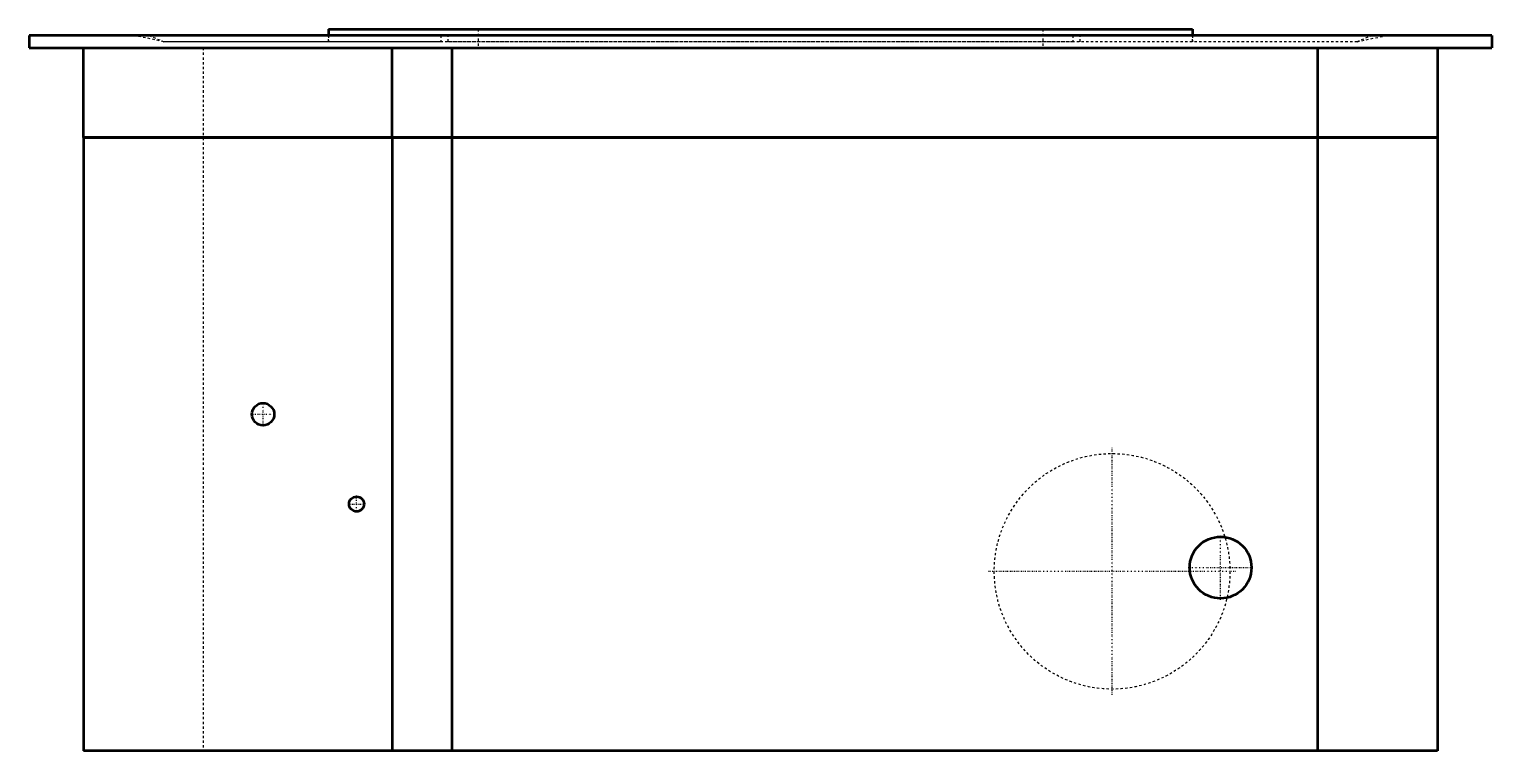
# Model space of a CAD drawing. Header units: millimetres. Extents: x -310 to 310, y -298 to 8.
import ezdxf

# ---------------------------------------------------------------- set-up
doc = ezdxf.new("R2010")
doc.units = ezdxf.units.MM
doc.linetypes.add('Center', pattern=[1.5, 0.45, -0.5, 0.05, -0.5])
doc.linetypes.add('Dashed', pattern=[2, 1, -1])
for name, color, linetype, lineweight in [('AM_0', 7, 'Continuous', 50), ('AM_7', 7, 'Center', 25), ('AM_9', 6, 'Dashed', 25)]:
    doc.layers.add(name, color=color, linetype=linetype, lineweight=lineweight)

# ---------------------------------------------------------------- blocks, each defined once
blk = doc.blocks.new('1_FFA12AVJU9_PART15_0_in_FFA12AVJU9_2')
at = {"layer": 'AM_0'}
blk.add_circle((195.26, -220.66), 13.1, dxfattribs=at)
at = {"layer": 'AM_7'}
for p, q in [((195.26, -234.41), (195.26, -206.91)), ((181.51, -220.66), (209.01, -220.66))]:
    blk.add_line(p, q, dxfattribs=at)
blk = doc.blocks.new('2_FFA12AVJU9_PART14_0_in_FFA12AVJU9_2')
at = {"layer": 'AM_0'}
blk.add_circle((-171.45, -193.675), 3.175, dxfattribs=at)
at = {"layer": 'AM_7'}
for p, q in [((-171.45, -197.00875), (-171.45, -190.34125)), ((-174.78375, -193.675), (-168.11625, -193.675))]:
    blk.add_line(p, q, dxfattribs=at)
blk = doc.blocks.new('3_FFA12AVJU9_PART13_0_in_FFA12AVJU9_2')
at = {"layer": 'AM_0'}
blk.add_circle((-211.1375, -155.575), 4.7625, dxfattribs=at)
at = {"layer": 'AM_7'}
for p, q in [((-211.1375, -160.575625), (-211.1375, -150.574375)), ((-216.138125, -155.575), (-206.136875, -155.575))]:
    blk.add_line(p, q, dxfattribs=at)
blk = doc.blocks.new('4_FFA12AVJU9_PART12_0_in_FFA12AVJU9_2')
at = {"layer": 'AM_0'}
for p, q in [((-287.34, -38.1), (-287.34, -298.45)), ((-287.34, -38.1), (287.34, -38.1)), ((-156.37, -38.1), (-156.37, -298.45)), ((-130.97, -38.1), (-130.97, -298.45)), ((236.54, -298.45), (236.54, -38.1)), ((287.34, -38.1), (287.34, -298.45)), ((287.34, -298.45), (-287.34, -298.45))]:
    blk.add_line(p, q, dxfattribs=at)
at = {"layer": 'AM_7'}
for p, q in [((149.23, -274.76), (149.23, -169.74)), ((96.72, -222.25), (201.73, -222.25))]:
    blk.add_line(p, q, dxfattribs=at)
at = {"layer": 'AM_9'}
blk.add_line((-236.54, -38.1), (-236.54, -298.45), dxfattribs=at)
blk.add_circle((149.23, -222.25), 50.01, dxfattribs=at)
blk = doc.blocks.new('5_FFA12AVJU9_PART11_0_in_FFA12AVJU9_2')
at = {"layer": 'AM_0'}
for p, q in [((-287.3375, -38.1), (-287.3375, 0)), ((-156.36875, -38.1), (-156.36875, 0)), ((-130.96875, 0), (-130.96875, -38.1)), ((236.5375, -38.1), (236.5375, 0)), ((287.3375, 0), (287.3375, -38.1)), ((287.3375, -38.1), (-287.3375, -38.1))]:
    blk.add_line(p, q, dxfattribs=at)
at = {"layer": 'AM_9'}
blk.add_line((-236.5375, 0), (-236.5375, -38.1), dxfattribs=at)
blk = doc.blocks.new('6_FFA12AVJU9_PART10_0_in_FFA12AVJU9_2')
at = {"layer": 'AM_0'}
for p, q in [((-183.36, 7.94), (183.36, 7.94)), ((-183.36, 7.94), (-183.36, 5.29)), ((183.36, 7.94), (183.36, 5.29)), ((310.36, 5.29), (-310.36, 5.29)), ((-310.36, 5.29), (-310.36, 0)), ((310.36, 5.29), (310.36, 0)), ((-310.36, 0), (310.36, 0))]:
    blk.add_line(p, q, dxfattribs=at)
at = {"layer": 'AM_9'}
for p, q in [((-119.86, 7.94), (-119.86, 0)), ((119.86, 7.94), (119.86, 0)), ((-253.21, 2.65), (-265.91, 5.29)), ((253.21, 2.65), (-253.21, 2.65)), ((-183.36, 5.29), (-183.36, 2.65)), ((183.36, 5.29), (183.36, 2.65)), ((253.21, 2.65), (265.91, 5.29))]:
    blk.add_line(p, q, dxfattribs=at)
blk = doc.blocks.new('7_FFA12AVJU9_PART8_0_in_FFA12AVJU9_2')
at = {"layer": 'AM_9'}
for p, q in [((-259.56, 5.29), (-253.21, 2.65)), ((-135.73, 2.65), (-253.21, 2.65)), ((-183.36, 2.65), (-183.36, 5.29)), ((-135.73, 5.29), (-135.73, 2.65))]:
    blk.add_line(p, q, dxfattribs=at)
blk = doc.blocks.new('8_FFA12AVJU9_PART7_0_in_FFA12AVJU9_2')
at = {"layer": 'AM_9'}
for p, q in [((-132.56, 2.65), (-132.56, 5.29)), ((132.56, 2.65), (-132.56, 2.65)), ((132.56, 5.29), (132.56, 2.65))]:
    blk.add_line(p, q, dxfattribs=at)
blk = doc.blocks.new('9_FFA12AVJU9_PART6_0_in_FFA12AVJU9_2')
at = {"layer": 'AM_9'}
for p, q in [((135.73, 2.65), (135.73, 5.29)), ((253.21, 2.65), (135.73, 2.65)), ((183.36, 2.65), (183.36, 5.29)), ((259.56, 5.29), (253.21, 2.65))]:
    blk.add_line(p, q, dxfattribs=at)
blk = doc.blocks.new('10_FFA12AVJU9_PART1_0_in_FFA12AVJU9_2')
at = {"layer": 'AM_9'}
for p, q in [((-119.86, 7.94), (-119.86, 5.29)), ((119.86, 7.94), (119.86, 5.29))]:
    blk.add_line(p, q, dxfattribs=at)

msp = doc.modelspace()

# ---------------------------------------------------------------- block references
for name in ['6_FFA12AVJU9_PART10_0_in_FFA12AVJU9_2', '10_FFA12AVJU9_PART1_0_in_FFA12AVJU9_2', '5_FFA12AVJU9_PART11_0_in_FFA12AVJU9_2', '7_FFA12AVJU9_PART8_0_in_FFA12AVJU9_2', '8_FFA12AVJU9_PART7_0_in_FFA12AVJU9_2', '9_FFA12AVJU9_PART6_0_in_FFA12AVJU9_2', '4_FFA12AVJU9_PART12_0_in_FFA12AVJU9_2', '3_FFA12AVJU9_PART13_0_in_FFA12AVJU9_2', '2_FFA12AVJU9_PART14_0_in_FFA12AVJU9_2', '1_FFA12AVJU9_PART15_0_in_FFA12AVJU9_2']:
    msp.add_blockref(name, (0, 0))

doc.saveas('drawing.dxf')
